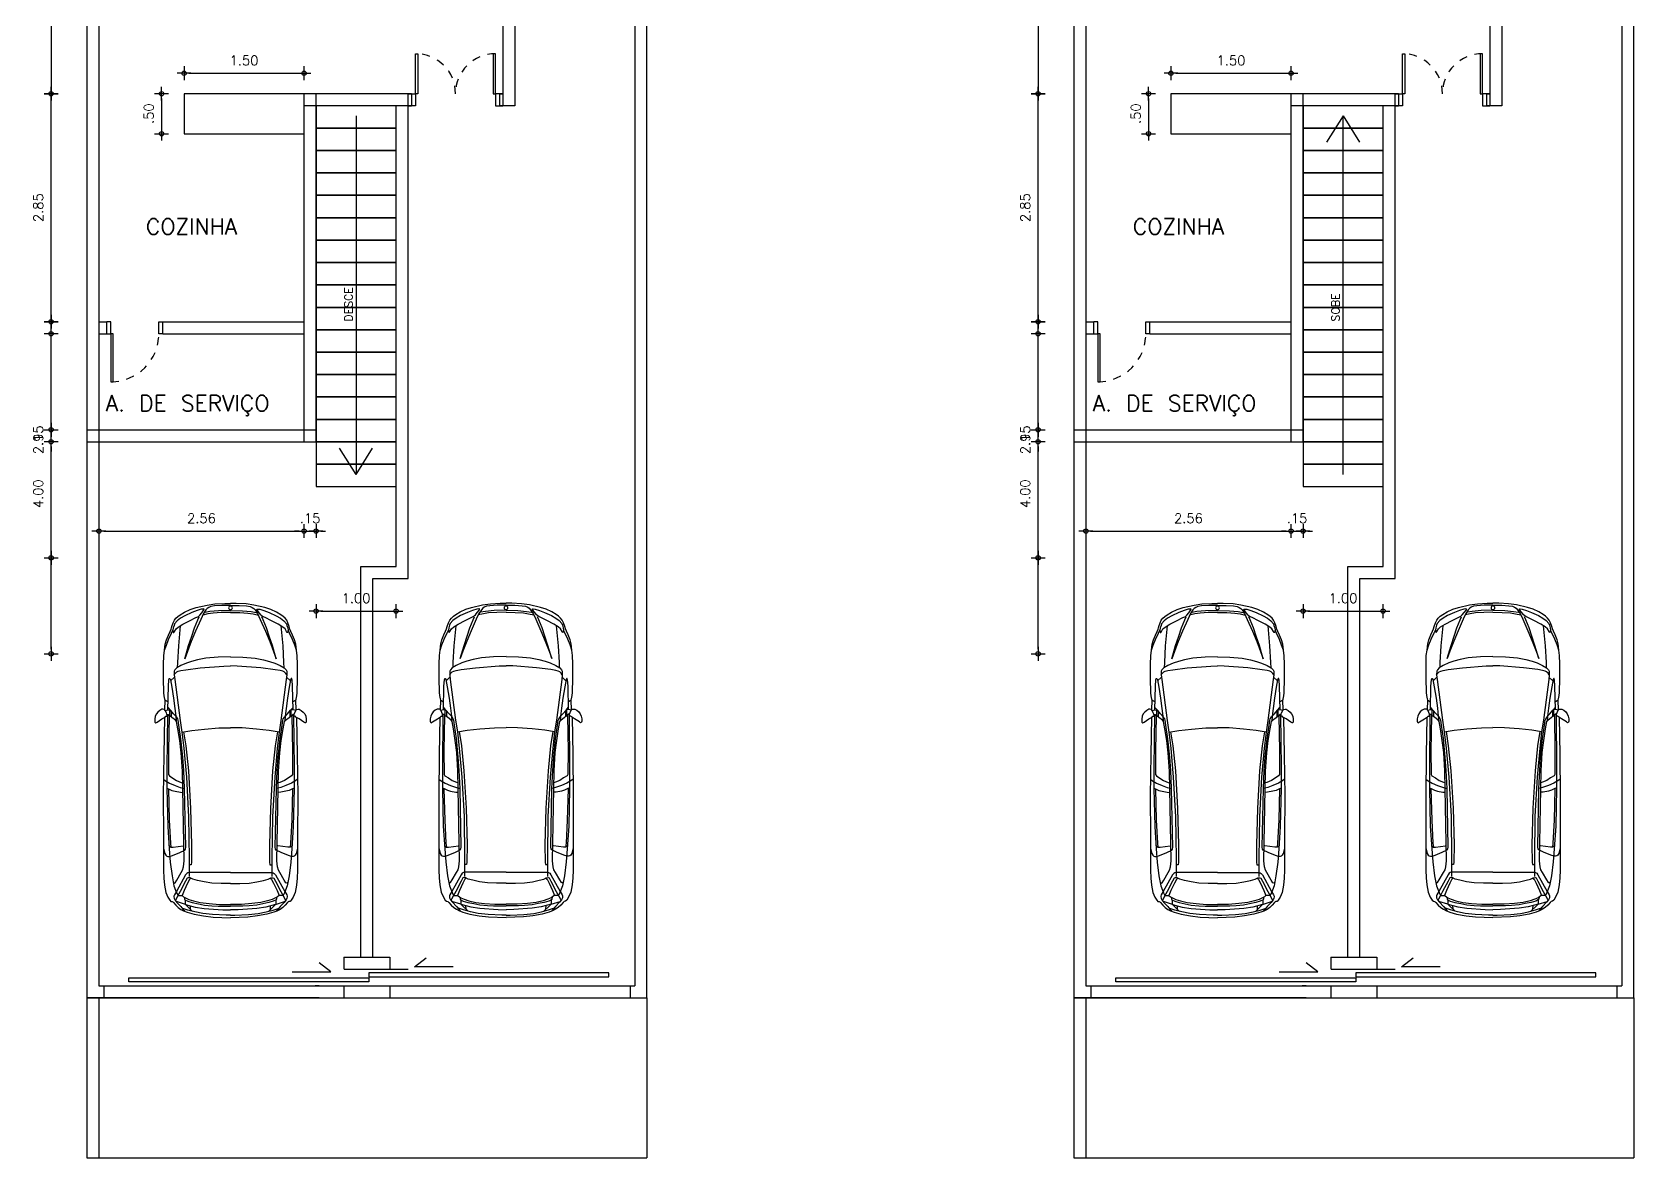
# Model space of a CAD drawing. Header units: millimetres. Extents: x 4595 to 4915, y 2085 to 2243.
# Drawn here: x 4839.31 to 4859.34, y 2185.18 to 2199.25 of the extents above; entities that cross this region are included whole.
import ezdxf

# ---------------------------------------------------------------- set-up
doc = ezdxf.new("R2010")
doc.units = ezdxf.units.MM
doc.header["$LTSCALE"] = 0.8
doc.linetypes.add('HIDDEN2', pattern=[0.1875, 0.125, -0.0625])
for name, color, linetype in [('parede', 2, 'Continuous'), ('PORTAS', 3, 'Continuous'), ('PROJEÇÃO', 8, 'HIDDEN2')]:
    doc.layers.add(name, color=color, linetype=linetype)
doc.styles.get("Standard").update_dxf_attribs({"font": 'txt.shx', "height": 0.12})
doc.dimstyles.new('ESCALA50', dxfattribs={"dimtxt": 0.1, "dimasz": 0.06, "dimexe": 0.18, "dimexo": 0.06, "dimgap": 0.1, "dimtad": 1, "dimzin": 4, "dimdsep": 46, "dimtxsty": 'Standard', "dimblk1": 'BOLA', "dimblk2": 'BOLA', "dimsah": 1, "dimcen": -0.06, "dimse1": 1, "dimse2": 1, "dimclrd": 7, "dimclrt": 3, "dimadec": 0, "dimazin": 0, "dimtfac": 1, "dimtix": 1, "dimtmove": 0, "dimatfit": 3, "dimldrblk": 'BOLA', "dimfxl": 0, "dimtolj": 1, "dimtzin": 4, "dimarcsym": 0})

# ---------------------------------------------------------------- blocks, each defined once
blk = doc.blocks.new('top')
for points in [[(586, 823), (509, 815), (457, 801), (396, 776), (351, 755), (321, 742), (291, 734), (244, 717), (212, 702), (186, 683), (163, 658), (142, 628), (109, 573), (76, 503), (52, 430), (22, 292), (8, 194), (0, 72), (0, 0)], [(1331, 820), (1211, 816), (1197, 819), (1155, 828), (1117, 832), (939, 837), (759, 837), (655, 833), (586, 823), (521, 802), (451, 774), (371, 736), (336, 719), (363, 715), (365, 710), (352, 701), (320, 681), (296, 654), (262, 597), (217, 511), (178, 434), (168, 410), (159, 397), (147, 383), (117, 360), (83, 332), (78, 331), (70, 333), (72, 340), (74, 366), (91, 417), (115, 482), (156, 570), (186, 623), (218, 666), (255, 699), (275, 705), (306, 715), (336, 719)], [(1211, 816), (1232, 780)], [(3058, 839), (3127, 822), (3147, 810), (3158, 797), (3163, 782), (3163, 764), (3150, 723), (3112, 633), (3083, 572), (3070, 563), (3049, 559), (2315, 574), (2089, 585), (1924, 596), (1693, 620), (1524, 645), (1461, 653), (1445, 659), (1418, 677), (1381, 712), (1336, 750), (1300, 781)], [(1325, 824), (1323, 846), (1324, 860), (1338, 884), (1359, 910), (1382, 927), (1410, 940), (1446, 947), (1473, 947), (1486, 944), (1493, 938), (1495, 932), (1484, 918), (1445, 857), (1421, 817), (1412, 810), (1411, 799), (1408, 796), (1399, 793), (1385, 795), (1367, 802), (1339, 815), (1325, 824)], [(1339, 815), (1330, 782), (1333, 759)], [(1427, 826), (1890, 835), (2404, 841), (2914, 839), (3336, 839), (3434, 834), (3521, 826), (3612, 809), (3673, 783), (3711, 760), (3724, 744), (3727, 729), (3731, 722), (3739, 714), (3772, 684), (3801, 653), (3825, 619), (3841, 588), (3861, 540), (3886, 454), (3906, 337), (3920, 217), (3930, 0)], [(2199, 839), (2220, 811), (2249, 761), (2278, 693), (2300, 630), (2310, 590), (2315, 574)], [(281, 628), (533, 652), (740, 664), (805, 666)], [(668, 0), (671, 156), (684, 308), (704, 411), (725, 489), (747, 552), (777, 621), (808, 671), (832, 695), (849, 703), (894, 704), (953, 697), (1464, 630), (1608, 608), (1588, 484), (1572, 326), (1557, 144), (1555, 0)], [(894, 704), (875, 690), (858, 671), (849, 653), (840, 621), (830, 559), (806, 381), (785, 85), (783, 0)], [(924, 700), (970, 748)], [(1330, 782), (1035, 775), (956, 770), (941, 765), (941, 759), (955, 751), (1047, 734), (1186, 712), (1314, 694), (1411, 683)], [(1406, 759), (1326, 759)], [(1344, 743), (1417, 743)], [(1388, 788), (2056, 795), (2315, 795), (2787, 785), (3068, 766), (3233, 753), (3407, 731), (3532, 707), (3617, 674), (3651, 656), (3651, 606)], [(1388, 794), (1389, 778), (1393, 774), (1406, 768)], [(3484, 716), (3493, 709), (3495, 700), (3491, 692), (3459, 672), (3365, 617), (3333, 599), (3293, 588), (3218, 580), (2097, 601), (1867, 616), (1715, 634), (1569, 657), (1478, 674), (1460, 687), (1426, 732), (1406, 759), (1406, 768), (1844, 775), (2141, 774), (2157, 763), (2184, 720), (2214, 673), (2237, 618), (2244, 599)], [(1411, 683), (1473, 678)], [(1608, 608), (1811, 585), (2174, 552), (2667, 524), (3185, 517), (3415, 517)], [(2308, 795), (2322, 766), (2337, 732), (2349, 692), (2360, 627), (2363, 596)], [(2318, 775), (2711, 766), (2998, 750), (3047, 745)], [(3031, 768), (3042, 757), (3047, 745), (3047, 717), (3040, 655), (3032, 593), (3030, 584)], [(3362, 0), (3362, 515), (3367, 533), (3375, 547), (3393, 561), (3603, 677), (3643, 702), (3658, 707), (3668, 707), (3683, 705), (3706, 694), (3737, 669), (3790, 620), (3820, 594), (3839, 578), (3849, 569)], [(3501, 0), (3500, 118), (3495, 233), (3482, 331), (3462, 414), (3447, 471), (3432, 503), (3430, 528), (3433, 541), (3473, 562), (3603, 629), (3660, 661), (3698, 680), (3714, 688)], [(3436, 495), (3450, 514), (3498, 538), (3590, 581), (3651, 606), (3666, 587), (3682, 564), (3700, 522), (3718, 464), (3739, 378), (3753, 268), (3762, 138), (3762, 0)], [(3763, 563), (3728, 676)], [(3897, 0), (3897, 54), (3890, 224), (3877, 346), (3856, 444), (3834, 532), (3813, 595), (3810, 603)], [(25, 0), (26, 110), (32, 200), (39, 244), (50, 271), (64, 291), (83, 308), (127, 339), (200, 372), (347, 437), (475, 490), (601, 539), (692, 572), (528, 524), (412, 485), (308, 451), (207, 409), (169, 393)], [(1604, 586), (1782, 558), (2094, 526), (2563, 499), (3018, 486), (3236, 488), (3267, 493), (3267, 517)], [(3674, 576), (3698, 574), (3705, 571), (3722, 535), (3740, 478), (3755, 402), (3770, 327), (3779, 233), (3784, 155), (3784, 0)], [(3707, 566), (3748, 566), (3763, 563), (3781, 545), (3849, 473)], [(3763, 563), (3795, 440), (3812, 328), (3830, 96), (3832, 0)], [(3824, 499), (3779, 501)], [(88, 0), (93, 149), (103, 258), (114, 320), (119, 334)], [(114, 0), (115, 116), (122, 218), (132, 283), (147, 348)], [(586, -823), (509, -815), (457, -801), (396, -776), (351, -755), (321, -742), (291, -734), (244, -717), (212, -702), (186, -683), (163, -658), (142, -628), (109, -573), (76, -503), (52, -430), (22, -292), (8, -194), (0, -72), (0, 0)], [(25, 0), (26, -110), (32, -200), (39, -244), (50, -271), (64, -291), (83, -308), (127, -339), (200, -372), (347, -437), (475, -490), (601, -539), (692, -572), (528, -524), (412, -485), (308, -451), (207, -409), (169, -393)], [(88, 0), (93, -149), (103, -258), (114, -320), (119, -334)], [(114, 0), (115, -116), (122, -218), (132, -283), (147, -348)], [(668, 0), (671, -156), (684, -308), (704, -411), (725, -489), (747, -552), (777, -621), (808, -671), (832, -695), (849, -703), (894, -704), (953, -697), (1464, -630), (1608, -608), (1588, -484), (1572, -326), (1557, -144), (1555, 0)], [(894, -704), (875, -690), (858, -671), (849, -653), (840, -621), (830, -559), (806, -381), (785, -85), (783, 0)], [(1427, -826), (1890, -835), (2404, -841), (2914, -839), (3336, -839), (3434, -834), (3521, -826), (3612, -809), (3673, -783), (3711, -760), (3724, -744), (3727, -729), (3731, -722), (3739, -714), (3772, -684), (3801, -653), (3825, -619), (3841, -588), (3861, -540), (3886, -454), (3906, -337), (3920, -217), (3930, 0)], [(3362, 0), (3362, -515), (3367, -533), (3375, -547), (3393, -561), (3603, -677), (3643, -702), (3658, -707), (3668, -707), (3683, -705), (3706, -694), (3737, -669), (3790, -620), (3820, -594), (3839, -578), (3849, -569)], [(3501, 0), (3500, -118), (3495, -233), (3482, -331), (3462, -414), (3447, -471), (3432, -503), (3430, -528), (3433, -541), (3473, -562), (3603, -629), (3660, -661), (3698, -680), (3714, -688)], [(3436, -495), (3450, -514), (3498, -538), (3590, -581), (3651, -606), (3666, -587), (3682, -564), (3700, -522), (3718, -464), (3739, -378), (3753, -268), (3762, -138), (3762, 0)], [(3674, -576), (3698, -574), (3705, -571), (3722, -535), (3740, -478), (3755, -402), (3770, -327), (3779, -233), (3784, -155), (3784, 0)], [(3763, -563), (3795, -440), (3812, -328), (3830, -96), (3832, 0)], [(3897, 0), (3897, -54), (3890, -224), (3877, -346), (3856, -444), (3834, -532), (3813, -595), (3810, -603)], [(1331, -820), (1211, -816), (1197, -819), (1155, -828), (1117, -832), (939, -837), (759, -837), (655, -833), (586, -823), (521, -802), (451, -774), (371, -736), (336, -719), (363, -715), (365, -710), (352, -701), (320, -681), (296, -654), (262, -597), (217, -511), (178, -434), (168, -410), (159, -397), (147, -383), (117, -360), (83, -332), (78, -331), (70, -333), (72, -340), (74, -366), (91, -417), (115, -482), (156, -570), (186, -623), (218, -666), (255, -699), (275, -705), (306, -715), (336, -719)], [(3058, -839), (3127, -822), (3147, -810), (3158, -797), (3163, -782), (3163, -764), (3150, -723), (3112, -633), (3083, -572), (3070, -563), (3049, -559), (2315, -574), (2089, -585), (1924, -596), (1693, -620), (1524, -645), (1461, -653), (1445, -659), (1418, -677), (1381, -712), (1336, -750), (1300, -781)], [(3484, -716), (3493, -709), (3495, -700), (3491, -692), (3459, -672), (3365, -617), (3333, -599), (3293, -588), (3218, -580), (2097, -601), (1867, -616), (1715, -634), (1569, -657), (1478, -674), (1460, -687), (1426, -732), (1406, -759), (1406, -768), (1844, -775), (2141, -774), (2157, -763), (2184, -720), (2214, -673), (2237, -618), (2244, -599)], [(1604, -586), (1782, -558), (2094, -526), (2563, -499), (3018, -486), (3236, -488), (3267, -493), (3267, -517)], [(1608, -608), (1811, -585), (2174, -552), (2667, -524), (3185, -517), (3415, -517)], [(2199, -839), (2220, -811), (2249, -761), (2278, -693), (2300, -630), (2310, -590), (2315, -574)], [(2308, -795), (2322, -766), (2337, -732), (2349, -692), (2360, -627), (2363, -596)], [(3031, -768), (3042, -757), (3047, -745), (3047, -717), (3040, -655), (3032, -593), (3030, -584)], [(3707, -566), (3748, -566), (3763, -563), (3781, -545), (3849, -473)], [(3763, -563), (3728, -676)], [(3824, -499), (3779, -501)], [(281, -628), (533, -652), (740, -664), (805, -666)], [(924, -700), (970, -748)], [(1330, -782), (1035, -775), (956, -770), (941, -765), (941, -759), (955, -751), (1047, -734), (1186, -712), (1314, -694), (1411, -683)], [(1211, -816), (1232, -780)], [(1325, -824), (1323, -846), (1324, -860), (1338, -884), (1359, -910), (1382, -927), (1410, -940), (1446, -947), (1473, -947), (1486, -944), (1493, -938), (1495, -932), (1484, -918), (1445, -857), (1421, -817), (1412, -810), (1411, -799), (1408, -796), (1399, -793), (1385, -795), (1367, -802), (1339, -815), (1325, -824)], [(1406, -759), (1326, -759)], [(1339, -815), (1330, -782), (1333, -759)], [(1344, -743), (1417, -743)], [(1388, -788), (2056, -795), (2315, -795), (2787, -785), (3068, -766), (3233, -753), (3407, -731), (3532, -707), (3617, -674), (3651, -656), (3651, -606)], [(1388, -794), (1389, -778), (1393, -774), (1406, -768)], [(1411, -683), (1473, -678)], [(2318, -775), (2711, -766), (2998, -750), (3047, -745)]]:
    blk.add_lwpolyline(points)
for start, end in [(0, 180), (180, 0)]:
    blk.add_arc((57, 0), 23.5, start, end)
blk = doc.blocks.new('BOLA')
for p, q in [((-1.44, 0), (1.44, 0)), ((0, -1.44), (0, 1.44))]:
    blk.add_line(p, q)
blk.add_circle((0, 0), 0.452)
blk = doc.blocks.new('*D988')
at = {"layer": 'Defpoints', "color": 0, "transparency": 16777216}
for p in [(4851.888, 2194.281), (4852.335, 2194.281), (4852.335, 2194.131)]:
    blk.add_point(p, dxfattribs=at)
at = {"layer": 'PORTAS', "color": 7, "lineweight": -2, "transparency": 16777216}
for p, q in [((4851.888, 2194.341), (4851.888, 2194.401)), ((4851.888, 2194.131), (4851.888, 2194.281)), ((4851.888, 2194.071), (4851.888, 2194.011))]:
    blk.add_line(p, q, dxfattribs=at)
at = {"layer": 'PORTAS', "color": 7, "lineweight": -2, "transparency": 16777216, "xscale": 0.06, "yscale": 0.06, "zscale": 0.06}
for p, rotation in [((4851.888, 2194.281), 270), ((4851.888, 2194.131), 90)]:
    blk.add_blockref('BOLA', p, dxfattribs=dict(at, rotation=rotation))
at = {"layer": 'PORTAS', "color": 3, "transparency": 16777216, "insert": (4851.728, 2194.206), "char_height": 0.12, "attachment_point": 5, "rotation": 90}
blk.add_mtext('\\A1;.15', dxfattribs=at)
blk = doc.blocks.new('*D989')
at = {"layer": 'Defpoints', "color": 0, "transparency": 16777216}
for p in [(4851.888, 2195.481), (4852.485, 2195.481), (4852.335, 2191.481)]:
    blk.add_point(p, dxfattribs=at)
at = {"layer": 'PORTAS', "color": 7, "lineweight": -2, "transparency": 16777216}
blk.add_line((4851.888, 2191.541), (4851.888, 2195.421), dxfattribs=at)
at = {"layer": 'PORTAS', "color": 7, "lineweight": -2, "transparency": 16777216, "xscale": 0.06, "yscale": 0.06, "zscale": 0.06}
for p, rotation in [((4851.888, 2195.481), 90), ((4851.888, 2191.481), 270)]:
    blk.add_blockref('BOLA', p, dxfattribs=dict(at, rotation=rotation))
at = {"layer": 'PORTAS', "color": 3, "transparency": 16777216, "insert": (4851.728, 2193.481), "char_height": 0.12, "attachment_point": 5, "rotation": 90}
blk.add_mtext('\\A1;4.00', dxfattribs=at)
blk = doc.blocks.new('*D990')
at = {"layer": 'Defpoints', "color": 0, "transparency": 16777216}
for p in [(4851.888, 2195.631), (4852.485, 2195.631), (4852.335, 2192.681)]:
    blk.add_point(p, dxfattribs=at)
at = {"layer": 'PORTAS', "color": 7, "lineweight": -2, "transparency": 16777216}
blk.add_line((4851.888, 2192.741), (4851.888, 2195.571), dxfattribs=at)
at = {"layer": 'PORTAS', "color": 7, "lineweight": -2, "transparency": 16777216, "xscale": 0.06, "yscale": 0.06, "zscale": 0.06}
for p, rotation in [((4851.888, 2195.631), 90), ((4851.888, 2192.681), 270)]:
    blk.add_blockref('BOLA', p, dxfattribs=dict(at, rotation=rotation))
at = {"layer": 'PORTAS', "color": 3, "transparency": 16777216, "insert": (4851.728, 2194.156), "char_height": 0.12, "attachment_point": 5, "rotation": 90}
blk.add_mtext('\\A1;2.95', dxfattribs=at)
blk = doc.blocks.new('*D991')
at = {"layer": 'Defpoints', "color": 0, "transparency": 16777216}
for p in [(4851.888, 2198.481), (4855.199, 2198.481), (4855.199, 2195.631)]:
    blk.add_point(p, dxfattribs=at)
at = {"layer": 'PORTAS', "color": 7, "lineweight": -2, "transparency": 16777216}
blk.add_line((4851.888, 2195.691), (4851.888, 2198.421), dxfattribs=at)
at = {"layer": 'PORTAS', "color": 7, "lineweight": -2, "transparency": 16777216, "xscale": 0.06, "yscale": 0.06, "zscale": 0.06}
for p, rotation in [((4851.888, 2198.481), 90), ((4851.888, 2195.631), 270)]:
    blk.add_blockref('BOLA', p, dxfattribs=dict(at, rotation=rotation))
at = {"layer": 'PORTAS', "color": 3, "transparency": 16777216, "insert": (4851.728, 2197.056), "char_height": 0.12, "attachment_point": 5, "rotation": 90}
blk.add_mtext('\\A1;2.85', dxfattribs=at)
blk = doc.blocks.new('*D1006')
at = {"layer": 'Defpoints', "color": 0, "transparency": 16777216}
for p in [(4854.385, 2202.081), (4851.888, 2198.481), (4854.385, 2198.481)]:
    blk.add_point(p, dxfattribs=at)
at = {"layer": 'PORTAS', "color": 7, "lineweight": -2, "transparency": 16777216}
blk.add_line((4851.888, 2202.021), (4851.888, 2198.541), dxfattribs=at)
at = {"layer": 'PORTAS', "color": 7, "lineweight": -2, "transparency": 16777216, "xscale": 0.06, "yscale": 0.06, "zscale": 0.06}
for p, rotation in [((4851.888, 2202.081), 90), ((4851.888, 2198.481), 270)]:
    blk.add_blockref('BOLA', p, dxfattribs=dict(at, rotation=rotation))
at = {"layer": 'PORTAS', "color": 3, "transparency": 16777216, "insert": (4851.728, 2200.281), "char_height": 0.12, "attachment_point": 5, "rotation": 90}
blk.add_mtext('\\A1;3.60', dxfattribs=at)
blk = doc.blocks.new('*D1007')
at = {"layer": 'Defpoints', "color": 0, "transparency": 16777216}
for p in [(4852.485, 2194.131), (4855.049, 2194.131), (4855.049, 2193.015)]:
    blk.add_point(p, dxfattribs=at)
at = {"layer": 'PORTAS', "color": 7, "lineweight": -2, "transparency": 16777216}
blk.add_line((4852.545, 2193.015), (4854.989, 2193.015), dxfattribs=at)
at = {"layer": 'PORTAS', "color": 7, "lineweight": -2, "transparency": 16777216, "xscale": 0.06, "yscale": 0.06, "zscale": 0.06, "rotation": 180}
blk.add_blockref('BOLA', (4852.485, 2193.015), dxfattribs=at)
at = {"layer": 'PORTAS', "color": 7, "lineweight": -2, "transparency": 16777216, "xscale": 0.06, "yscale": 0.06, "zscale": 0.06}
blk.add_blockref('BOLA', (4855.049, 2193.015), dxfattribs=at)
at = {"layer": 'PORTAS', "color": 3, "transparency": 16777216, "insert": (4853.767, 2193.175), "char_height": 0.12, "attachment_point": 5}
blk.add_mtext('\\A1;2.56', dxfattribs=at)
blk = doc.blocks.new('*D1008')
at = {"layer": 'Defpoints', "color": 0, "transparency": 16777216}
for p in [(4855.049, 2194.131), (4855.199, 2194.131), (4855.199, 2193.015)]:
    blk.add_point(p, dxfattribs=at)
at = {"layer": 'PORTAS', "color": 7, "lineweight": -2, "transparency": 16777216}
for p, q in [((4854.989, 2193.015), (4854.929, 2193.015)), ((4855.049, 2193.015), (4855.199, 2193.015)), ((4855.259, 2193.015), (4855.319, 2193.015))]:
    blk.add_line(p, q, dxfattribs=at)
at = {"layer": 'PORTAS', "color": 7, "lineweight": -2, "transparency": 16777216, "xscale": 0.06, "yscale": 0.06, "zscale": 0.06}
blk.add_blockref('BOLA', (4855.049, 2193.015), dxfattribs=at)
at = {"layer": 'PORTAS', "color": 7, "lineweight": -2, "transparency": 16777216, "xscale": 0.06, "yscale": 0.06, "zscale": 0.06, "rotation": 180}
blk.add_blockref('BOLA', (4855.199, 2193.015), dxfattribs=at)
at = {"layer": 'PORTAS', "color": 3, "transparency": 16777216, "insert": (4855.124, 2193.175), "char_height": 0.12, "attachment_point": 5}
blk.add_mtext('\\A1;.15', dxfattribs=at)
blk = doc.blocks.new('*D1009')
at = {"layer": 'Defpoints', "color": 0, "transparency": 16777216}
for p in [(4855.049, 2198.737), (4853.549, 2198.481), (4855.049, 2198.481)]:
    blk.add_point(p, dxfattribs=at)
at = {"layer": 'PORTAS', "color": 7, "lineweight": -2, "transparency": 16777216}
blk.add_line((4853.609, 2198.737), (4854.989, 2198.737), dxfattribs=at)
at = {"layer": 'PORTAS', "color": 7, "lineweight": -2, "transparency": 16777216, "xscale": 0.06, "yscale": 0.06, "zscale": 0.06, "rotation": 180}
blk.add_blockref('BOLA', (4853.549, 2198.737), dxfattribs=at)
at = {"layer": 'PORTAS', "color": 7, "lineweight": -2, "transparency": 16777216, "xscale": 0.06, "yscale": 0.06, "zscale": 0.06}
blk.add_blockref('BOLA', (4855.049, 2198.737), dxfattribs=at)
at = {"layer": 'PORTAS', "color": 3, "transparency": 16777216, "insert": (4854.299, 2198.897), "char_height": 0.12, "attachment_point": 5}
blk.add_mtext('\\A1;1.50', dxfattribs=at)
blk = doc.blocks.new('*D1010')
at = {"layer": 'Defpoints', "color": 0, "transparency": 16777216}
for p in [(4853.549, 2198.481), (4853.268, 2197.981), (4853.549, 2197.981)]:
    blk.add_point(p, dxfattribs=at)
at = {"layer": 'PORTAS', "color": 7, "lineweight": -2, "transparency": 16777216}
blk.add_line((4853.268, 2198.421), (4853.268, 2198.041), dxfattribs=at)
at = {"layer": 'PORTAS', "color": 7, "lineweight": -2, "transparency": 16777216, "xscale": 0.06, "yscale": 0.06, "zscale": 0.06}
for p, rotation in [((4853.268, 2198.481), 90), ((4853.268, 2197.981), 270)]:
    blk.add_blockref('BOLA', p, dxfattribs=dict(at, rotation=rotation))
at = {"layer": 'PORTAS', "color": 3, "transparency": 16777216, "insert": (4853.108, 2198.231), "char_height": 0.12, "attachment_point": 5, "rotation": 90}
blk.add_mtext('\\A1;.50', dxfattribs=at)
blk = doc.blocks.new('*D1016')
at = {"layer": 'Defpoints', "color": 0, "transparency": 16777216}
for p in [(4855.199, 2193.571), (4856.199, 2192.571), (4856.199, 2192.015)]:
    blk.add_point(p, dxfattribs=at)
at = {"layer": 'PORTAS', "color": 7, "lineweight": -2, "transparency": 16777216}
blk.add_line((4855.259, 2192.015), (4856.139, 2192.015), dxfattribs=at)
at = {"layer": 'PORTAS', "color": 7, "lineweight": -2, "transparency": 16777216, "xscale": 0.06, "yscale": 0.06, "zscale": 0.06, "rotation": 180}
blk.add_blockref('BOLA', (4855.199, 2192.015), dxfattribs=at)
at = {"layer": 'PORTAS', "color": 7, "lineweight": -2, "transparency": 16777216, "xscale": 0.06, "yscale": 0.06, "zscale": 0.06}
blk.add_blockref('BOLA', (4856.199, 2192.015), dxfattribs=at)
at = {"layer": 'PORTAS', "color": 3, "transparency": 16777216, "insert": (4855.699, 2192.175), "char_height": 0.12, "attachment_point": 5}
blk.add_mtext('\\A1;1.00', dxfattribs=at)
blk = doc.blocks.new('*D1021')
at = {"layer": 'Defpoints', "color": 0, "transparency": 16777216}
for p in [(4839.553, 2194.281), (4840, 2194.281), (4840, 2194.131)]:
    blk.add_point(p, dxfattribs=at)
at = {"layer": 'PORTAS', "color": 7, "lineweight": -2, "transparency": 16777216}
for p, q in [((4839.553, 2194.341), (4839.553, 2194.401)), ((4839.553, 2194.131), (4839.553, 2194.281)), ((4839.553, 2194.071), (4839.553, 2194.011))]:
    blk.add_line(p, q, dxfattribs=at)
at = {"layer": 'PORTAS', "color": 7, "lineweight": -2, "transparency": 16777216, "xscale": 0.06, "yscale": 0.06, "zscale": 0.06}
for p, rotation in [((4839.553, 2194.281), 270), ((4839.553, 2194.131), 90)]:
    blk.add_blockref('BOLA', p, dxfattribs=dict(at, rotation=rotation))
at = {"layer": 'PORTAS', "color": 3, "transparency": 16777216, "insert": (4839.393, 2194.206), "char_height": 0.12, "attachment_point": 5, "rotation": 90}
blk.add_mtext('\\A1;.15', dxfattribs=at)
blk = doc.blocks.new('*D1022')
at = {"layer": 'Defpoints', "color": 0, "transparency": 16777216}
for p in [(4839.553, 2195.481), (4840.15, 2195.481), (4840, 2191.481)]:
    blk.add_point(p, dxfattribs=at)
at = {"layer": 'PORTAS', "color": 7, "lineweight": -2, "transparency": 16777216}
blk.add_line((4839.553, 2191.541), (4839.553, 2195.421), dxfattribs=at)
at = {"layer": 'PORTAS', "color": 7, "lineweight": -2, "transparency": 16777216, "xscale": 0.06, "yscale": 0.06, "zscale": 0.06}
for p, rotation in [((4839.553, 2195.481), 90), ((4839.553, 2191.481), 270)]:
    blk.add_blockref('BOLA', p, dxfattribs=dict(at, rotation=rotation))
at = {"layer": 'PORTAS', "color": 3, "transparency": 16777216, "insert": (4839.393, 2193.481), "char_height": 0.12, "attachment_point": 5, "rotation": 90}
blk.add_mtext('\\A1;4.00', dxfattribs=at)
blk = doc.blocks.new('*D1023')
at = {"layer": 'Defpoints', "color": 0, "transparency": 16777216}
for p in [(4839.553, 2195.631), (4840.15, 2195.631), (4840, 2192.681)]:
    blk.add_point(p, dxfattribs=at)
at = {"layer": 'PORTAS', "color": 7, "lineweight": -2, "transparency": 16777216}
blk.add_line((4839.553, 2192.741), (4839.553, 2195.571), dxfattribs=at)
at = {"layer": 'PORTAS', "color": 7, "lineweight": -2, "transparency": 16777216, "xscale": 0.06, "yscale": 0.06, "zscale": 0.06}
for p, rotation in [((4839.553, 2195.631), 90), ((4839.553, 2192.681), 270)]:
    blk.add_blockref('BOLA', p, dxfattribs=dict(at, rotation=rotation))
at = {"layer": 'PORTAS', "color": 3, "transparency": 16777216, "insert": (4839.393, 2194.156), "char_height": 0.12, "attachment_point": 5, "rotation": 90}
blk.add_mtext('\\A1;2.95', dxfattribs=at)
blk = doc.blocks.new('*D1017')
at = {"layer": 'Defpoints', "color": 0, "transparency": 16777216}
for p in [(4839.553, 2198.481), (4842.864, 2198.481), (4842.864, 2195.631)]:
    blk.add_point(p, dxfattribs=at)
at = {"layer": 'PORTAS', "color": 7, "lineweight": -2, "transparency": 16777216}
blk.add_line((4839.553, 2195.691), (4839.553, 2198.421), dxfattribs=at)
at = {"layer": 'PORTAS', "color": 7, "lineweight": -2, "transparency": 16777216, "xscale": 0.06, "yscale": 0.06, "zscale": 0.06}
for p, rotation in [((4839.553, 2198.481), 90), ((4839.553, 2195.631), 270)]:
    blk.add_blockref('BOLA', p, dxfattribs=dict(at, rotation=rotation))
at = {"layer": 'PORTAS', "color": 3, "transparency": 16777216, "insert": (4839.393, 2197.056), "char_height": 0.12, "attachment_point": 5, "rotation": 90}
blk.add_mtext('\\A1;2.85', dxfattribs=at)
blk = doc.blocks.new('*D1038')
at = {"layer": 'Defpoints', "color": 0, "transparency": 16777216}
for p in [(4842.05, 2202.081), (4839.553, 2198.481), (4842.05, 2198.481)]:
    blk.add_point(p, dxfattribs=at)
at = {"layer": 'PORTAS', "color": 7, "lineweight": -2, "transparency": 16777216}
blk.add_line((4839.553, 2202.021), (4839.553, 2198.541), dxfattribs=at)
at = {"layer": 'PORTAS', "color": 7, "lineweight": -2, "transparency": 16777216, "xscale": 0.06, "yscale": 0.06, "zscale": 0.06}
for p, rotation in [((4839.553, 2202.081), 90), ((4839.553, 2198.481), 270)]:
    blk.add_blockref('BOLA', p, dxfattribs=dict(at, rotation=rotation))
at = {"layer": 'PORTAS', "color": 3, "transparency": 16777216, "insert": (4839.393, 2200.281), "char_height": 0.12, "attachment_point": 5, "rotation": 90}
blk.add_mtext('\\A1;3.60', dxfattribs=at)
blk = doc.blocks.new('*D1039')
at = {"layer": 'Defpoints', "color": 0, "transparency": 16777216}
for p in [(4840.15, 2194.131), (4842.714, 2194.131), (4842.714, 2193.015)]:
    blk.add_point(p, dxfattribs=at)
at = {"layer": 'PORTAS', "color": 7, "lineweight": -2, "transparency": 16777216}
blk.add_line((4840.21, 2193.015), (4842.654, 2193.015), dxfattribs=at)
at = {"layer": 'PORTAS', "color": 7, "lineweight": -2, "transparency": 16777216, "xscale": 0.06, "yscale": 0.06, "zscale": 0.06, "rotation": 180}
blk.add_blockref('BOLA', (4840.15, 2193.015), dxfattribs=at)
at = {"layer": 'PORTAS', "color": 7, "lineweight": -2, "transparency": 16777216, "xscale": 0.06, "yscale": 0.06, "zscale": 0.06}
blk.add_blockref('BOLA', (4842.714, 2193.015), dxfattribs=at)
at = {"layer": 'PORTAS', "color": 3, "transparency": 16777216, "insert": (4841.432, 2193.175), "char_height": 0.12, "attachment_point": 5}
blk.add_mtext('\\A1;2.56', dxfattribs=at)
blk = doc.blocks.new('*D1040')
at = {"layer": 'Defpoints', "color": 0, "transparency": 16777216}
for p in [(4842.714, 2194.131), (4842.864, 2194.131), (4842.864, 2193.015)]:
    blk.add_point(p, dxfattribs=at)
at = {"layer": 'PORTAS', "color": 7, "lineweight": -2, "transparency": 16777216}
for p, q in [((4842.654, 2193.015), (4842.594, 2193.015)), ((4842.714, 2193.015), (4842.864, 2193.015)), ((4842.924, 2193.015), (4842.984, 2193.015))]:
    blk.add_line(p, q, dxfattribs=at)
at = {"layer": 'PORTAS', "color": 7, "lineweight": -2, "transparency": 16777216, "xscale": 0.06, "yscale": 0.06, "zscale": 0.06}
blk.add_blockref('BOLA', (4842.714, 2193.015), dxfattribs=at)
at = {"layer": 'PORTAS', "color": 7, "lineweight": -2, "transparency": 16777216, "xscale": 0.06, "yscale": 0.06, "zscale": 0.06, "rotation": 180}
blk.add_blockref('BOLA', (4842.864, 2193.015), dxfattribs=at)
at = {"layer": 'PORTAS', "color": 3, "transparency": 16777216, "insert": (4842.789, 2193.175), "char_height": 0.12, "attachment_point": 5}
blk.add_mtext('\\A1;.15', dxfattribs=at)
blk = doc.blocks.new('*D1041')
at = {"layer": 'Defpoints', "color": 0, "transparency": 16777216}
for p in [(4842.714, 2198.737), (4841.214, 2198.481), (4842.714, 2198.481)]:
    blk.add_point(p, dxfattribs=at)
at = {"layer": 'PORTAS', "color": 7, "lineweight": -2, "transparency": 16777216}
blk.add_line((4841.274, 2198.737), (4842.654, 2198.737), dxfattribs=at)
at = {"layer": 'PORTAS', "color": 7, "lineweight": -2, "transparency": 16777216, "xscale": 0.06, "yscale": 0.06, "zscale": 0.06, "rotation": 180}
blk.add_blockref('BOLA', (4841.214, 2198.737), dxfattribs=at)
at = {"layer": 'PORTAS', "color": 7, "lineweight": -2, "transparency": 16777216, "xscale": 0.06, "yscale": 0.06, "zscale": 0.06}
blk.add_blockref('BOLA', (4842.714, 2198.737), dxfattribs=at)
at = {"layer": 'PORTAS', "color": 3, "transparency": 16777216, "insert": (4841.964, 2198.897), "char_height": 0.12, "attachment_point": 5}
blk.add_mtext('\\A1;1.50', dxfattribs=at)
blk = doc.blocks.new('*D1042')
at = {"layer": 'Defpoints', "color": 0, "transparency": 16777216}
for p in [(4841.214, 2198.481), (4840.933, 2197.981), (4841.214, 2197.981)]:
    blk.add_point(p, dxfattribs=at)
at = {"layer": 'PORTAS', "color": 7, "lineweight": -2, "transparency": 16777216}
blk.add_line((4840.933, 2198.421), (4840.933, 2198.041), dxfattribs=at)
at = {"layer": 'PORTAS', "color": 7, "lineweight": -2, "transparency": 16777216, "xscale": 0.06, "yscale": 0.06, "zscale": 0.06}
for p, rotation in [((4840.933, 2198.481), 90), ((4840.933, 2197.981), 270)]:
    blk.add_blockref('BOLA', p, dxfattribs=dict(at, rotation=rotation))
at = {"layer": 'PORTAS', "color": 3, "transparency": 16777216, "insert": (4840.773, 2198.231), "char_height": 0.12, "attachment_point": 5, "rotation": 90}
blk.add_mtext('\\A1;.50', dxfattribs=at)
blk = doc.blocks.new('*D1020')
at = {"layer": 'Defpoints', "color": 0, "transparency": 16777216}
for p in [(4842.864, 2193.571), (4843.864, 2192.571), (4843.864, 2192.015)]:
    blk.add_point(p, dxfattribs=at)
at = {"layer": 'PORTAS', "color": 7, "lineweight": -2, "transparency": 16777216}
blk.add_line((4842.924, 2192.015), (4843.804, 2192.015), dxfattribs=at)
at = {"layer": 'PORTAS', "color": 7, "lineweight": -2, "transparency": 16777216, "xscale": 0.06, "yscale": 0.06, "zscale": 0.06, "rotation": 180}
blk.add_blockref('BOLA', (4842.864, 2192.015), dxfattribs=at)
at = {"layer": 'PORTAS', "color": 7, "lineweight": -2, "transparency": 16777216, "xscale": 0.06, "yscale": 0.06, "zscale": 0.06}
blk.add_blockref('BOLA', (4843.864, 2192.015), dxfattribs=at)
at = {"layer": 'PORTAS', "color": 3, "transparency": 16777216, "insert": (4843.364, 2192.175), "char_height": 0.12, "attachment_point": 5}
blk.add_mtext('\\A1;1.00', dxfattribs=at)

msp = doc.modelspace()

# ---------------------------------------------------------------- linework, layer by layer
at = {"layer": 'parede', "color": 253}
for p, q in [((4840, 2212.181), (4840, 2185.181)), ((4847, 2187.181), (4847, 2212.181)), ((4852.335, 2212.181), (4852.335, 2185.181)), ((4859.335, 2187.181), (4859.335, 2212.181)), ((4846.85, 2212.031), (4846.85, 2187.331)), ((4859.185, 2212.031), (4859.185, 2187.331)), ((4845.35, 2210.681), (4845.35, 2198.331)), ((4857.685, 2210.681), (4857.685, 2198.331)), ((4840.15, 2206.881), (4840.15, 2187.331)), ((4852.485, 2206.881), (4852.485, 2187.331)), ((4845.2, 2205.231), (4845.2, 2198.481)), ((4857.535, 2205.231), (4857.535, 2198.481)), ((4846.85, 2193.931), (4846.85, 2193.381)), ((4859.185, 2193.931), (4859.185, 2193.381)), ((4843.212, 2187.69), (4843.212, 2187.54)), ((4843.788, 2187.69), (4843.788, 2187.54)), ((4844.094, 2187.569), (4844.239, 2187.682)), ((4855.547, 2187.69), (4855.547, 2187.54)), ((4856.123, 2187.69), (4856.123, 2187.54)), ((4856.429, 2187.569), (4856.574, 2187.682)), ((4842.565, 2187.505), (4843.049, 2187.505)), ((4843.049, 2187.505), (4842.904, 2187.618)), ((4846.523, 2187.495), (4843.523, 2187.495)), ((4843.523, 2187.495), (4843.523, 2187.445)), ((4843.523, 2187.445), (4846.523, 2187.445)), ((4844.577, 2187.569), (4844.094, 2187.569)), ((4846.523, 2187.445), (4846.523, 2187.495)), ((4854.9, 2187.505), (4855.384, 2187.505)), ((4855.384, 2187.505), (4855.239, 2187.618)), ((4858.858, 2187.495), (4855.858, 2187.495)), ((4855.858, 2187.495), (4855.858, 2187.445)), ((4855.858, 2187.445), (4858.858, 2187.445)), ((4856.912, 2187.569), (4856.429, 2187.569)), ((4858.858, 2187.445), (4858.858, 2187.495)), ((4840.15, 2187.331), (4846.85, 2187.331)), ((4840.15, 2187.331), (4842.905, 2187.331)), ((4840.212, 2187.331), (4840.212, 2187.181)), ((4840.523, 2187.431), (4843.523, 2187.431)), ((4840.523, 2187.381), (4840.523, 2187.431)), ((4843.523, 2187.381), (4840.523, 2187.381)), ((4842.905, 2187.331), (4842.855, 2187.331)), ((4843.212, 2187.331), (4843.212, 2187.181)), ((4843.523, 2187.431), (4843.523, 2187.381)), ((4843.788, 2187.331), (4843.788, 2187.181)), ((4846.788, 2187.331), (4846.788, 2187.181)), ((4852.485, 2187.331), (4859.185, 2187.331)), ((4852.485, 2187.331), (4855.24, 2187.331)), ((4852.547, 2187.331), (4852.547, 2187.181)), ((4852.858, 2187.431), (4855.858, 2187.431)), ((4852.858, 2187.381), (4852.858, 2187.431)), ((4855.858, 2187.381), (4852.858, 2187.381)), ((4855.24, 2187.331), (4855.19, 2187.331)), ((4855.547, 2187.331), (4855.547, 2187.181)), ((4855.858, 2187.431), (4855.858, 2187.381)), ((4856.123, 2187.331), (4856.123, 2187.181)), ((4859.123, 2187.331), (4859.123, 2187.181)), ((4840, 2187.181), (4847, 2187.181)), ((4842.905, 2187.181), (4840, 2187.181)), ((4840.15, 2187.181), (4840.15, 2185.181)), ((4842.855, 2187.181), (4842.905, 2187.181)), ((4847, 2187.181), (4847, 2185.181)), ((4852.335, 2187.181), (4859.335, 2187.181)), ((4855.24, 2187.181), (4852.335, 2187.181)), ((4852.485, 2187.181), (4852.485, 2185.181)), ((4855.19, 2187.181), (4855.24, 2187.181)), ((4859.335, 2187.181), (4859.335, 2185.181)), ((4840, 2185.181), (4847, 2185.181)), ((4852.335, 2185.181), (4859.335, 2185.181))]:
    msp.add_line(p, q, dxfattribs=at)
at = {"layer": 'parede', "color": 0}
for p, q in [((4840, 2194.131), (4842.864, 2194.131)), ((4852.335, 2194.131), (4855.199, 2194.131))]:
    msp.add_line(p, q, dxfattribs=at)
at = {"layer": 'PORTAS', "color": 0}
for p, q in [((4842.714, 2198.481), (4841.214, 2198.481)), ((4841.214, 2198.481), (4841.214, 2197.981)), ((4842.714, 2194.131), (4842.714, 2198.481)), ((4844.057, 2198.481), (4842.714, 2198.481)), ((4844.057, 2198.481), (4842.714, 2198.481)), ((4844.057, 2198.481), (4842.714, 2198.481)), ((4842.864, 2194.131), (4842.864, 2198.481)), ((4844.014, 2192.421), (4844.014, 2198.481)), ((4845.2, 2198.481), (4845.2, 2198.331)), ((4855.049, 2198.481), (4853.549, 2198.481)), ((4853.549, 2198.481), (4853.549, 2197.981)), ((4855.049, 2194.131), (4855.049, 2198.481)), ((4856.392, 2198.481), (4855.049, 2198.481)), ((4856.392, 2198.481), (4855.049, 2198.481)), ((4856.392, 2198.481), (4855.049, 2198.481)), ((4855.199, 2194.131), (4855.199, 2198.481)), ((4856.349, 2192.421), (4856.349, 2198.481)), ((4857.535, 2198.481), (4857.535, 2198.331)), ((4844.057, 2198.331), (4842.714, 2198.331)), ((4844.064, 2198.331), (4842.864, 2198.331)), ((4842.864, 2198.331), (4842.864, 2193.571)), ((4843.864, 2192.571), (4843.864, 2198.331)), ((4845.35, 2198.331), (4845.157, 2198.331)), ((4856.392, 2198.331), (4855.049, 2198.331)), ((4856.399, 2198.331), (4855.199, 2198.331)), ((4855.199, 2198.331), (4855.199, 2193.571)), ((4856.199, 2192.571), (4856.199, 2198.331)), ((4857.685, 2198.331), (4857.492, 2198.331)), ((4843.864, 2198.051), (4842.864, 2198.051)), ((4842.864, 2198.051), (4843.864, 2198.051)), ((4843.364, 2198.206), (4843.364, 2193.722)), ((4856.199, 2198.051), (4855.199, 2198.051)), ((4855.199, 2198.051), (4856.199, 2198.051)), ((4855.699, 2198.206), (4855.492, 2197.876)), ((4855.699, 2193.722), (4855.699, 2198.206)), ((4855.699, 2198.206), (4855.906, 2197.876)), ((4841.214, 2197.981), (4842.714, 2197.981)), ((4853.549, 2197.981), (4855.049, 2197.981)), ((4843.864, 2197.771), (4842.864, 2197.771)), ((4842.864, 2197.771), (4843.864, 2197.771)), ((4856.199, 2197.771), (4855.199, 2197.771)), ((4855.199, 2197.771), (4856.199, 2197.771)), ((4843.864, 2197.491), (4842.864, 2197.491)), ((4842.864, 2197.491), (4843.864, 2197.491)), ((4856.199, 2197.491), (4855.199, 2197.491)), ((4855.199, 2197.491), (4856.199, 2197.491)), ((4843.864, 2197.211), (4842.864, 2197.211)), ((4842.864, 2197.211), (4843.864, 2197.211)), ((4856.199, 2197.211), (4855.199, 2197.211)), ((4855.199, 2197.211), (4856.199, 2197.211)), ((4843.864, 2196.931), (4842.864, 2196.931)), ((4842.864, 2196.931), (4843.864, 2196.931)), ((4856.199, 2196.931), (4855.199, 2196.931)), ((4855.199, 2196.931), (4856.199, 2196.931)), ((4843.864, 2196.651), (4842.864, 2196.651)), ((4842.864, 2196.651), (4843.864, 2196.651)), ((4856.199, 2196.651), (4855.199, 2196.651)), ((4855.199, 2196.651), (4856.199, 2196.651)), ((4843.864, 2196.371), (4842.864, 2196.371)), ((4842.864, 2196.371), (4843.864, 2196.371)), ((4856.199, 2196.371), (4855.199, 2196.371)), ((4855.199, 2196.371), (4856.199, 2196.371)), ((4843.864, 2196.091), (4842.864, 2196.091)), ((4842.864, 2196.091), (4843.864, 2196.091)), ((4856.199, 2196.091), (4855.199, 2196.091)), ((4855.199, 2196.091), (4856.199, 2196.091)), ((4843.864, 2195.811), (4842.864, 2195.811)), ((4842.864, 2195.811), (4843.864, 2195.811)), ((4856.199, 2195.811), (4855.199, 2195.811)), ((4855.199, 2195.811), (4856.199, 2195.811)), ((4840.15, 2195.631), (4840.25, 2195.631)), ((4840.15, 2195.481), (4840.25, 2195.481)), ((4840.95, 2195.631), (4842.714, 2195.631)), ((4840.95, 2195.481), (4842.714, 2195.481)), ((4843.864, 2195.531), (4842.864, 2195.531)), ((4842.864, 2195.531), (4843.864, 2195.531)), ((4852.485, 2195.631), (4852.585, 2195.631)), ((4852.485, 2195.481), (4852.585, 2195.481)), ((4853.285, 2195.631), (4855.049, 2195.631)), ((4853.285, 2195.481), (4855.049, 2195.481)), ((4856.199, 2195.531), (4855.199, 2195.531)), ((4855.199, 2195.531), (4856.199, 2195.531)), ((4843.864, 2195.251), (4842.864, 2195.251)), ((4842.864, 2195.251), (4843.864, 2195.251)), ((4856.199, 2195.251), (4855.199, 2195.251)), ((4855.199, 2195.251), (4856.199, 2195.251)), ((4843.864, 2194.971), (4842.864, 2194.971)), ((4842.864, 2194.971), (4843.864, 2194.971)), ((4856.199, 2194.971), (4855.199, 2194.971)), ((4855.199, 2194.971), (4856.199, 2194.971)), ((4843.864, 2194.691), (4842.864, 2194.691)), ((4842.864, 2194.691), (4843.864, 2194.691)), ((4856.199, 2194.691), (4855.199, 2194.691)), ((4855.199, 2194.691), (4856.199, 2194.691)), ((4840, 2194.281), (4842.864, 2194.281)), ((4843.864, 2194.411), (4842.864, 2194.411)), ((4842.864, 2194.411), (4843.864, 2194.411)), ((4852.335, 2194.281), (4855.199, 2194.281)), ((4856.199, 2194.411), (4855.199, 2194.411)), ((4855.199, 2194.411), (4856.199, 2194.411)), ((4840, 2194.131), (4842.864, 2194.131)), ((4843.864, 2194.131), (4842.864, 2194.131)), ((4842.864, 2194.131), (4843.864, 2194.131)), ((4843.364, 2193.722), (4843.157, 2194.052)), ((4843.364, 2193.722), (4843.571, 2194.052)), ((4852.335, 2194.131), (4855.199, 2194.131)), ((4856.199, 2194.131), (4855.199, 2194.131)), ((4855.199, 2194.131), (4856.199, 2194.131)), ((4843.864, 2193.851), (4842.864, 2193.851)), ((4842.864, 2193.851), (4843.864, 2193.851)), ((4856.199, 2193.851), (4855.199, 2193.851)), ((4855.199, 2193.851), (4856.199, 2193.851)), ((4842.864, 2193.571), (4843.864, 2193.571)), ((4855.199, 2193.571), (4856.199, 2193.571)), ((4843.424, 2192.571), (4843.864, 2192.571)), ((4843.424, 2187.69), (4843.424, 2192.571)), ((4855.759, 2187.69), (4855.759, 2192.571)), ((4855.759, 2192.571), (4856.199, 2192.571)), ((4843.574, 2192.421), (4844.014, 2192.421)), ((4843.574, 2187.69), (4843.574, 2192.421)), ((4855.909, 2187.69), (4855.909, 2192.421)), ((4855.909, 2192.421), (4856.349, 2192.421)), ((4843.212, 2187.69), (4843.785, 2187.69)), ((4855.547, 2187.69), (4856.12, 2187.69)), ((4843.215, 2187.54), (4844.014, 2187.54)), ((4855.55, 2187.54), (4856.349, 2187.54))]:
    msp.add_line(p, q, dxfattribs=at)
at = {"layer": 'PORTAS'}
for p, q in [((4844.014, 2198.481), (4844.057, 2198.481)), ((4844.057, 2198.481), (4844.057, 2198.331)), ((4845.2, 2198.481), (4845.157, 2198.481)), ((4845.2, 2198.481), (4845.157, 2198.481)), ((4845.2, 2198.481), (4845.157, 2198.481)), ((4845.157, 2198.481), (4845.2, 2198.481)), ((4845.157, 2198.481), (4845.157, 2198.331)), ((4856.349, 2198.481), (4856.392, 2198.481)), ((4856.392, 2198.481), (4856.392, 2198.331)), ((4857.535, 2198.481), (4857.492, 2198.481)), ((4857.535, 2198.481), (4857.492, 2198.481)), ((4857.535, 2198.481), (4857.492, 2198.481)), ((4857.492, 2198.481), (4857.492, 2198.331)), ((4857.492, 2198.481), (4857.535, 2198.481)), ((4844.014, 2198.331), (4844.057, 2198.331)), ((4845.157, 2198.331), (4845.2, 2198.331)), ((4856.349, 2198.331), (4856.392, 2198.331)), ((4857.492, 2198.331), (4857.535, 2198.331)), ((4840.25, 2195.481), (4840.25, 2195.631)), ((4840.95, 2195.481), (4840.95, 2195.631)), ((4852.585, 2195.481), (4852.585, 2195.631)), ((4853.285, 2195.481), (4853.285, 2195.631))]:
    msp.add_line(p, q, dxfattribs=at)
at = {"layer": 'PORTAS', "color": 6}
for p, q in [((4842.714, 2197.281), (4842.714, 2197.281)), ((4855.049, 2197.281), (4855.049, 2197.281))]:
    msp.add_line(p, q, dxfattribs=at)
at = {"layer": 'PORTAS'}
for points in [[(4844.107, 2198.481), (4844.107, 2198.981), (4844.137, 2198.981), (4844.137, 2198.481)], [(4845.107, 2198.481), (4845.107, 2198.981), (4845.077, 2198.981), (4845.077, 2198.481)], [(4856.442, 2198.481), (4856.442, 2198.981), (4856.472, 2198.981), (4856.472, 2198.481)], [(4857.442, 2198.481), (4857.442, 2198.981), (4857.412, 2198.981), (4857.412, 2198.481)], [(4840.3, 2195.481), (4840.3, 2194.881), (4840.33, 2194.881), (4840.33, 2195.481)], [(4852.635, 2195.481), (4852.635, 2194.881), (4852.665, 2194.881), (4852.665, 2195.481)]]:
    msp.add_lwpolyline(points, close=True, dxfattribs=at)
for points in [[(4844.057, 2198.481), (4844.107, 2198.481), (4844.107, 2198.331), (4844.057, 2198.331)], [(4845.157, 2198.481), (4845.107, 2198.481), (4845.107, 2198.331), (4845.157, 2198.331)], [(4856.392, 2198.481), (4856.442, 2198.481), (4856.442, 2198.331), (4856.392, 2198.331)], [(4857.492, 2198.481), (4857.442, 2198.481), (4857.442, 2198.331), (4857.492, 2198.331)], [(4840.25, 2195.481), (4840.3, 2195.481), (4840.3, 2195.631), (4840.25, 2195.631)], [(4840.95, 2195.481), (4840.9, 2195.481), (4840.9, 2195.631), (4840.95, 2195.631)], [(4852.585, 2195.481), (4852.635, 2195.481), (4852.635, 2195.631), (4852.585, 2195.631)], [(4853.285, 2195.481), (4853.235, 2195.481), (4853.235, 2195.631), (4853.285, 2195.631)]]:
    msp.add_lwpolyline(points, dxfattribs=at)
at = {"layer": 'PROJEÇÃO'}
for centre, radius, start, end in [((4844.107, 2198.481), 0.5, 0, 90), ((4845.107, 2198.481), 0.5, 90, 180), ((4856.442, 2198.481), 0.5, 0, 90), ((4857.442, 2198.481), 0.5, 90, 180), ((4840.3, 2195.481), 0.6, 270, 360), ((4852.635, 2195.481), 0.6, 270, 360)]:
    msp.add_arc(centre, radius, start, end, dxfattribs=at)

# ---------------------------------------------------------------- block references
at = {"color": 1, "xscale": 0.001000000000203727, "yscale": 0.001000000000203727, "zscale": 0.001000000000203727, "rotation": 270}
for p in [(4841.795, 2192.112), (4845.238, 2192.114), (4854.13, 2192.112), (4857.573, 2192.114)]:
    msp.add_blockref('top', p, dxfattribs=at)

# ---------------------------------------------------------------- texts
at = {"layer": 'PORTAS', "color": 6, "char_height": 0.2, "attachment_point": 1}
for s, width, insert in [('{\\C2;COZINHA}', 2.05949, (4840.738, 2196.92)), ('{\\C2;COZINHA}', 2.05949, (4853.073, 2196.92)), ('{\\C2;A. DE SERVIÇO}', 3.13942, (4840.236, 2194.712)), ('{\\C2;A. DE SERVIÇO}', 3.13942, (4852.571, 2194.712))]:
    msp.add_mtext_dynamic_manual_height_columns(s, width=width, gutter_width=0.6, heights=[0], dxfattribs=dict(at, insert=insert))
at = {"layer": 'PORTAS', "color": 6, "char_height": 0.1, "attachment_point": 1, "rotation": 90}
for s, insert in [('{\\C3;DESCE}', (4843.221, 2195.634)), ('{\\C3;SOBE}', (4855.556, 2195.634))]:
    msp.add_mtext_dynamic_manual_height_columns(s, width=1.37347, gutter_width=0.6, heights=[0], dxfattribs=dict(at, insert=insert))

# ---------------------------------------------------------------- dimensions: what is measured, and where the dimension line sits
at = {"layer": 'PORTAS', "color": 6}
for base, p1, p2, picture, middle in [((4839.553, 2198.481), (4842.05, 2202.081), (4842.05, 2198.481), '*D1038', (4839.393, 2200.281)), ((4851.888, 2198.481), (4854.385, 2202.081), (4854.385, 2198.481), '*D1006', (4851.728, 2200.281)), ((4839.553, 2198.481), (4842.864, 2195.631), (4842.864, 2198.481), '*D1017', (4839.393, 2197.056)), ((4840.933, 2197.981), (4841.214, 2198.481), (4841.214, 2197.981), '*D1042', (4840.773, 2198.231)), ((4851.888, 2198.481), (4855.199, 2195.631), (4855.199, 2198.481), '*D991', (4851.728, 2197.056)), ((4853.268, 2197.981), (4853.549, 2198.481), (4853.549, 2197.981), '*D1010', (4853.108, 2198.231)), ((4839.553, 2195.631), (4840, 2192.681), (4840.15, 2195.631), '*D1023', (4839.393, 2194.156)), ((4851.888, 2195.631), (4852.335, 2192.681), (4852.485, 2195.631), '*D990', (4851.728, 2194.156)), ((4839.553, 2195.481), (4840, 2191.481), (4840.15, 2195.481), '*D1022', (4839.393, 2193.481)), ((4851.888, 2195.481), (4852.335, 2191.481), (4852.485, 2195.481), '*D989', (4851.728, 2193.481)), ((4839.553, 2194.281), (4840, 2194.131), (4840, 2194.281), '*D1021', (4839.393, 2194.206)), ((4851.888, 2194.281), (4852.335, 2194.131), (4852.335, 2194.281), '*D988', (4851.728, 2194.206))]:
    dim = msp.add_linear_dim(base=base, p1=p1, p2=p2, angle=90, dimstyle='ESCALA50', override={"dimfxl": 0.18}, dxfattribs=at)
    dim.commit()
    dim.dimension.update_dxf_attribs({"geometry": picture, "text_midpoint": middle})
for base, p1, p2, picture, middle in [((4842.714, 2198.737), (4841.214, 2198.481), (4842.714, 2198.481), '*D1041', (4841.964, 2198.897)), ((4855.049, 2198.737), (4853.549, 2198.481), (4855.049, 2198.481), '*D1009', (4854.299, 2198.897)), ((4842.714, 2193.015), (4840.15, 2194.131), (4842.714, 2194.131), '*D1039', (4841.432, 2193.175)), ((4842.864, 2193.015), (4842.714, 2194.131), (4842.864, 2194.131), '*D1040', (4842.789, 2193.175)), ((4855.049, 2193.015), (4852.485, 2194.131), (4855.049, 2194.131), '*D1007', (4853.767, 2193.175)), ((4855.199, 2193.015), (4855.049, 2194.131), (4855.199, 2194.131), '*D1008', (4855.124, 2193.175)), ((4843.864, 2192.015), (4842.864, 2193.571), (4843.864, 2192.571), '*D1020', (4843.364, 2192.175)), ((4856.199, 2192.015), (4855.199, 2193.571), (4856.199, 2192.571), '*D1016', (4855.699, 2192.175))]:
    dim = msp.add_linear_dim(base=base, p1=p1, p2=p2, dimstyle='ESCALA50', override={"dimfxl": 0.18}, dxfattribs=at)
    dim.commit()
    dim.dimension.update_dxf_attribs({"geometry": picture, "text_midpoint": middle})

doc.saveas('drawing.dxf')
